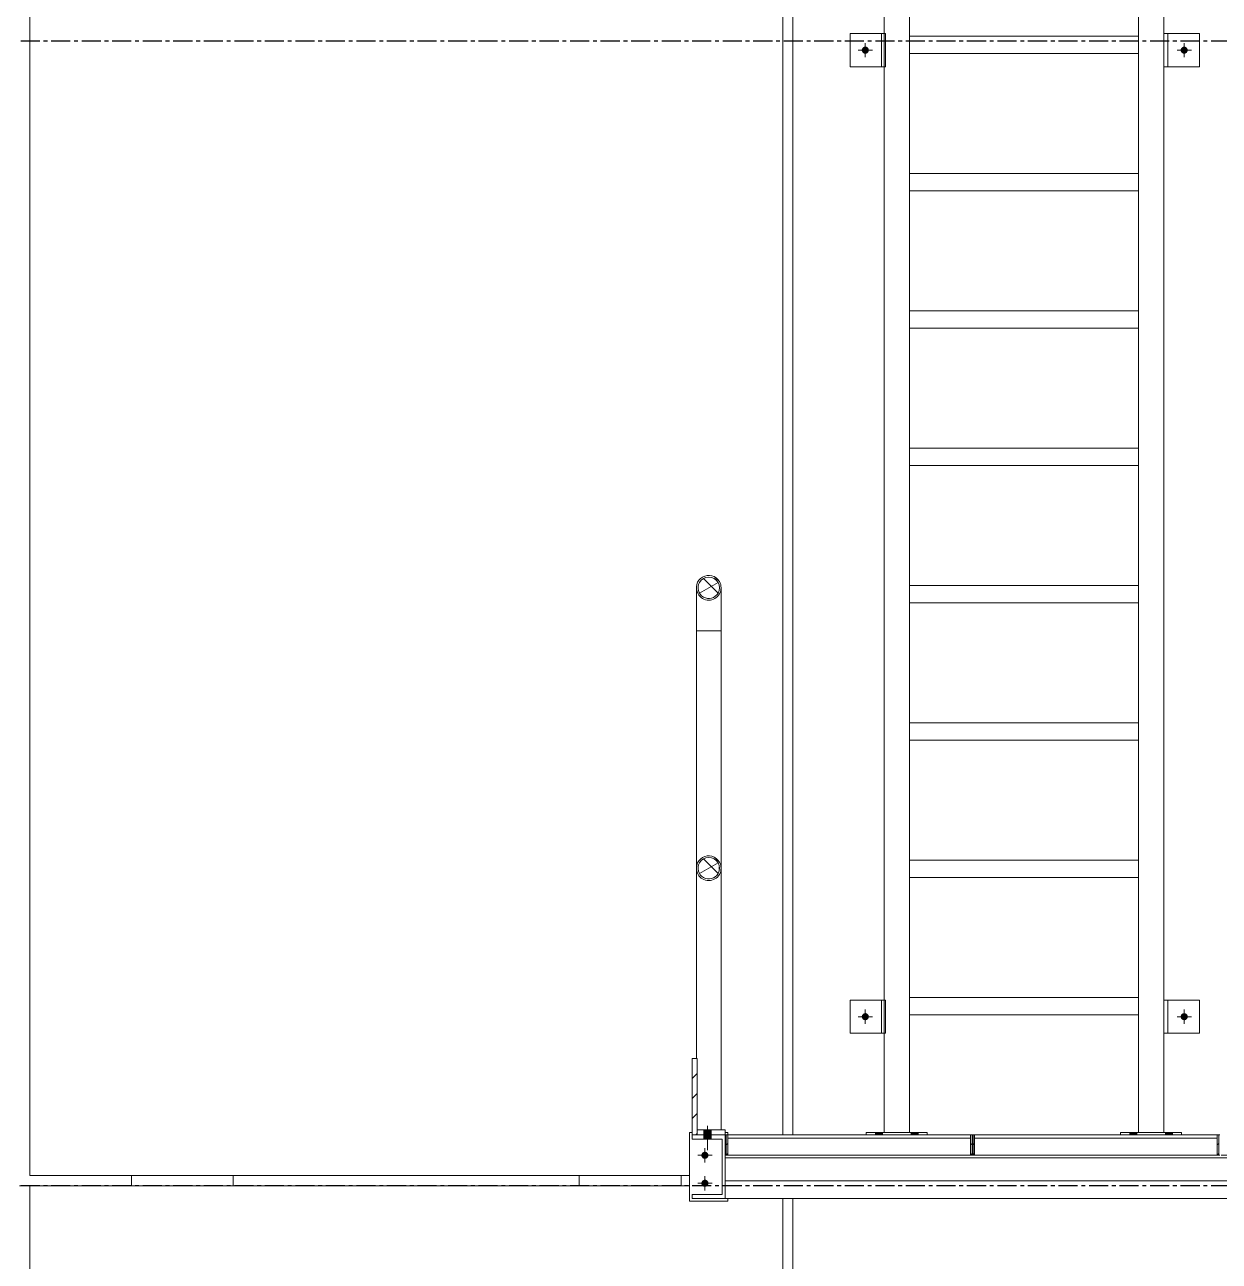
# Model space of a CAD drawing. Header units: millimetres. Extents: x -187664 to 435448, y -313239 to 299894.
# Drawn here: x 105668 to 108016, y -112153 to -109722 of the extents above; entities that cross this region are included whole.
import ezdxf

# ---------------------------------------------------------------- set-up
doc = ezdxf.new("R2010")
doc.units = ezdxf.units.MM
doc.linetypes.add('CENTER', pattern=[2, 1.25, -0.25, 0.25, -0.25])
doc.linetypes.add('XKITLINE00', pattern=[0])
doc.layers.add('000 - EXISTING_BUILDING_MAIN_COLOR_1', color=7, linetype='Continuous')
doc.layers.add('000 - EXISTING_CONCRETE_MAIN_COLOR_1', color=7, linetype='Continuous')
doc.layers.add('Part', color=7, linetype='Continuous', lineweight=0)

# ---------------------------------------------------------------- blocks, each defined once
blk = doc.blocks.new('*A235234')
at = {"layer": '000 - EXISTING_BUILDING_MAIN_COLOR_1', "color": 7, "linetype": 'XKITLINE00', "lineweight": 0}
for p, q in [((792.398102, 32.471708), (792.422102, 32.495708)), ((792.398102, 32.314553), (792.422102, 32.338553))]:
    blk.add_line(p, q, dxfattribs=at)
blk = doc.blocks.new('*A236235')
at = {"layer": '000 - EXISTING_BUILDING_MAIN_COLOR_1', "color": 7, "linetype": 'XKITLINE00', "lineweight": 0}
blk.add_line((791.862123, 32.628862), (791.862123, 32.628862), dxfattribs=at)
blk = doc.blocks.new('*A237236')
at = {"layer": '000 - EXISTING_BUILDING_MAIN_COLOR_1', "color": 7, "linetype": 'XKITLINE00', "lineweight": 0}
for q in [(792.22037, 41.401768), (792.290476, 41.331663)]:
    blk.add_line((792.290476, 41.331663), q, dxfattribs=at)
blk = doc.blocks.new('*A239238')
at = {"layer": '000 - EXISTING_BUILDING_MAIN_COLOR_1', "color": 7, "linetype": 'XKITLINE00', "lineweight": 0}
for q in [(792.22037, 36.990568), (792.290476, 36.920463)]:
    blk.add_line((792.290476, 36.920463), q, dxfattribs=at)
blk = doc.blocks.new('*A240239')
at = {"layer": '000 - EXISTING_BUILDING_MAIN_COLOR_1', "color": 7, "linetype": 'XKITLINE00', "lineweight": 0}
for p, q in [((796.238102, 32.471708), (796.262102, 32.495708)), ((796.238102, 32.314553), (796.262102, 32.338553))]:
    blk.add_line(p, q, dxfattribs=at)
blk = doc.blocks.new('*A241240')
at = {"layer": '000 - EXISTING_BUILDING_MAIN_COLOR_1', "color": 7, "linetype": 'XKITLINE00', "lineweight": 0}
for p, q in [((796.278102, 32.471708), (796.302102, 32.495708)), ((796.278102, 32.314553), (796.302102, 32.338553))]:
    blk.add_line(p, q, dxfattribs=at)
blk = doc.blocks.new('*A242241')
at = {"layer": '000 - EXISTING_BUILDING_MAIN_COLOR_1', "color": 7, "linetype": 'XKITLINE00', "lineweight": 0}
for p, q in [((800.118102, 32.471708), (800.142102, 32.495708)), ((800.118102, 32.314553), (800.142102, 32.338553))]:
    blk.add_line(p, q, dxfattribs=at)
blk = doc.blocks.new('*A244243')
at = {"layer": '000 - EXISTING_BUILDING_MAIN_COLOR_1', "color": 7, "linetype": 'XKITLINE00', "lineweight": 0}
for p, q in [((791.862122, 33.828861), (791.862122, 33.828861)), ((791.942122, 33.594552), (791.862122, 33.514552)), ((791.942122, 33.280243), (791.862122, 33.200243)), ((791.942122, 32.965934), (791.862122, 32.885934)), ((791.942122, 32.651625), (791.919358, 32.628861))]:
    blk.add_line(p, q, dxfattribs=at)
blk = doc.blocks.new('*A26142534')
at = {"layer": '000 - EXISTING_BUILDING_MAIN_COLOR_1', "color": 7, "linetype": 'XKITLINE00', "lineweight": 0}
for p, q in [((792.38212, 32.308862), (792.398102, 32.308862)), ((792.422102, 32.308862), (796.238102, 32.308862)), ((796.262102, 32.308862), (796.278102, 32.308862)), ((796.302102, 32.308862), (800.118102, 32.308862)), ((800.142102, 32.308862), (800.158102, 32.308862)), ((800.182102, 32.308862), (803.998102, 32.308862)), ((804.022102, 32.308862), (804.038102, 32.308862)), ((804.062102, 32.308862), (807.878102, 32.308862)), ((808.006182, 32.308862), (807.902102, 32.308862)), ((808.006182, 31.908862), (808.006182, 32.308862)), ((792.38212, 32.268862), (808.006182, 32.268862)), ((792.38212, 31.908862), (808.006182, 31.908862))]:
    blk.add_line(p, q, dxfattribs=at)
blk = doc.blocks.new('*A26192536')
at = {"layer": '000 - EXISTING_CONCRETE_MAIN_COLOR_1', "color": 7, "linetype": 'XKITLINE00', "lineweight": 0}
blk.add_line((781.286157, 31.828862), (781.446157, 31.828862), dxfattribs=at)
blk = doc.blocks.new('*A26202537')
at = {"layer": '000 - EXISTING_BUILDING_MAIN_COLOR_1', "color": 7, "linetype": 'XKITLINE00', "lineweight": 0}
for p, q in [((795.278581, 32.668862), (795.278581, 68.228857)), ((794.878581, 32.668862), (794.878581, 50.228862))]:
    blk.add_line(p, q, dxfattribs=at)
blk = doc.blocks.new('*A26212538')
at = {"layer": '000 - EXISTING_BUILDING_MAIN_COLOR_1', "color": 7, "linetype": 'XKITLINE00', "lineweight": 0}
for p, q in [((798.878523, 32.668862), (798.878523, 68.228857)), ((799.278523, 32.668862), (799.278523, 68.088464))]:
    blk.add_line(p, q, dxfattribs=at)
blk = doc.blocks.new('*A26222539')
at = {"layer": '000 - EXISTING_BUILDING_MAIN_COLOR_1', "color": 7, "linetype": 'XKITLINE00', "lineweight": 0}
blk.add_line((793.446157, 32.628862), (793.446157, 68.228862), dxfattribs=at)
blk = doc.blocks.new('*A26232540')
at = {"layer": 'Part', "color": 7, "linetype": 'XKITLINE00', "lineweight": 0}
for p, q in [((781.446157, 31.988862), (781.446157, 68.228862)), ((793.286157, 32.628862), (793.286157, 68.228862)), ((791.822123, 31.988862), (781.446157, 31.988862))]:
    blk.add_line(p, q, dxfattribs=at)
blk = doc.blocks.new('*A26272544')
at = {"layer": '000 - EXISTING_BUILDING_MAIN_COLOR_1', "color": 7, "linetype": 'XKITLINE00', "lineweight": 0}
for p, q in [((792.38212, 32.628862), (792.398102, 32.628862)), ((796.262102, 32.628862), (796.278102, 32.628862)), ((800.142102, 32.628862), (800.158102, 32.628862)), ((804.022102, 32.628862), (804.038102, 32.628862)), ((807.902102, 32.628862), (808.022182, 32.628862)), ((808.542182, 32.628862), (809.742341, 32.628862)), ((810.142341, 32.628862), (813.742283, 32.628862)), ((814.142283, 32.628862), (815.342123, 32.628862)), ((792.38212, 31.628862), (808.022182, 31.628862)), ((808.542182, 31.628862), (809.742341, 31.628862)), ((810.142341, 31.628862), (813.742283, 31.628862)), ((814.142283, 31.628862), (815.342123, 31.628862))]:
    blk.add_line(p, q, dxfattribs=at)
blk = doc.blocks.new('*A26582571')
at = {"layer": '000 - EXISTING_BUILDING_MAIN_COLOR_1', "color": 7, "linetype": 'XKITLINE00', "lineweight": 0}
blk.add_line((793.446157, 0.788862), (793.446157, 31.628862), dxfattribs=at)
blk = doc.blocks.new('*A26592572')
at = {"layer": 'Part', "color": 7, "linetype": 'XKITLINE00', "lineweight": 0}
for p, q in [((781.446157, 31.828862), (791.822123, 31.828862)), ((781.446157, 0.788862), (781.446157, 31.828862)), ((793.286157, 0.788862), (793.286157, 31.628862))]:
    blk.add_line(p, q, dxfattribs=at)
blk = doc.blocks.new('*A26802593')
at = {"layer": '000 - EXISTING_BUILDING_MAIN_COLOR_1', "color": 7, "linetype": 'XKITLINE00', "lineweight": 0}
for p, q in [((795.278912, 34.788862), (798.878523, 34.788862)), ((795.278912, 34.516862), (795.278912, 34.788862)), ((798.878523, 34.516862), (795.278912, 34.516862))]:
    blk.add_line(p, q, dxfattribs=at)
blk = doc.blocks.new('*A26812594')
at = {"layer": '000 - EXISTING_BUILDING_MAIN_COLOR_1', "color": 7, "linetype": 'XKITLINE00', "lineweight": 0}
for p, q in [((795.278912, 43.428862), (798.878523, 43.428862)), ((795.278912, 43.156862), (795.278912, 43.428862)), ((798.878523, 43.156862), (795.278912, 43.156862))]:
    blk.add_line(p, q, dxfattribs=at)
blk = doc.blocks.new('*A26822595')
at = {"layer": '000 - EXISTING_BUILDING_MAIN_COLOR_1', "color": 7, "linetype": 'XKITLINE00', "lineweight": 0}
for p, q in [((795.278912, 41.268862), (798.878523, 41.268862)), ((795.278912, 40.996862), (795.278912, 41.268862)), ((798.878523, 40.996862), (795.278912, 40.996862))]:
    blk.add_line(p, q, dxfattribs=at)
blk = doc.blocks.new('*A26832596')
at = {"layer": '000 - EXISTING_BUILDING_MAIN_COLOR_1', "color": 7, "linetype": 'XKITLINE00', "lineweight": 0}
for p, q in [((795.278912, 39.108862), (798.878523, 39.108862)), ((795.278912, 38.836862), (795.278912, 39.108862)), ((798.878523, 38.836862), (795.278912, 38.836862))]:
    blk.add_line(p, q, dxfattribs=at)
blk = doc.blocks.new('*A26842597')
at = {"layer": '000 - EXISTING_BUILDING_MAIN_COLOR_1', "color": 7, "linetype": 'XKITLINE00', "lineweight": 0}
for p, q in [((795.278912, 36.948862), (798.878523, 36.948862)), ((795.278912, 36.676862), (795.278912, 36.948862)), ((798.878523, 36.676862), (795.278912, 36.676862))]:
    blk.add_line(p, q, dxfattribs=at)
blk = doc.blocks.new('*A26852598')
at = {"layer": '000 - EXISTING_BUILDING_MAIN_COLOR_1'}
blk.add_hatch(color=7, dxfattribs=at).paths.add_polyline_path([(794.573, 49.634), (794.563, 49.637), (794.553, 49.642), (794.545, 49.649), (794.538, 49.658), (794.532, 49.667), (794.529, 49.678), (794.528, 49.689), (794.529, 49.7), (794.532, 49.71), (794.538, 49.72), (794.545, 49.728), (794.553, 49.735), (794.563, 49.741), (794.573, 49.744), (794.584, 49.745), (794.595, 49.744), (794.606, 49.741), (794.615, 49.735), (794.624, 49.728), (794.631, 49.72), (794.636, 49.71), (794.639, 49.7), (794.64, 49.689), (794.639, 49.678), (794.636, 49.667), (794.631, 49.658), (794.624, 49.649), (794.615, 49.642), (794.606, 49.637), (794.595, 49.634), (794.584, 49.633)], flags=17)
at = {"layer": '000 - EXISTING_BUILDING_MAIN_COLOR_1', "color": 7, "linetype": 'XKITLINE00', "lineweight": 0}
for p, q in [((794.584, 49.577), (794.584, 49.801)), ((794.696, 49.689), (794.472, 49.689))]:
    blk.add_line(p, q, dxfattribs=at)
blk = doc.blocks.new('*A26862599')
at = {"layer": '000 - EXISTING_BUILDING_MAIN_COLOR_1'}
blk.add_hatch(color=7, dxfattribs=at).paths.add_polyline_path([(799.609, 49.744), (799.62, 49.741), (799.63, 49.735), (799.638, 49.728), (799.645, 49.72), (799.65, 49.71), (799.653, 49.7), (799.655, 49.689), (799.653, 49.678), (799.65, 49.667), (799.645, 49.658), (799.638, 49.649), (799.63, 49.642), (799.62, 49.637), (799.609, 49.634), (799.599, 49.633), (799.588, 49.634), (799.577, 49.637), (799.567, 49.642), (799.559, 49.649), (799.552, 49.658), (799.547, 49.667), (799.544, 49.678), (799.543, 49.689), (799.544, 49.7), (799.547, 49.71), (799.552, 49.72), (799.559, 49.728), (799.567, 49.735), (799.577, 49.741), (799.588, 49.744), (799.599, 49.745)], flags=17)
at = {"layer": '000 - EXISTING_BUILDING_MAIN_COLOR_1', "color": 7, "linetype": 'XKITLINE00', "lineweight": 0}
for p, q in [((799.599, 49.577), (799.599, 49.801)), ((799.487, 49.689), (799.711, 49.689))]:
    blk.add_line(p, q, dxfattribs=at)
blk = doc.blocks.new('*A26872600')
at = {"layer": '000 - EXISTING_BUILDING_MAIN_COLOR_1', "color": 7, "linetype": 'XKITLINE00', "lineweight": 0}
for p, q in [((794.904181, 49.948862), (794.344181, 49.948862)), ((794.344181, 49.948862), (794.344181, 49.428862)), ((794.840181, 49.428862), (794.840181, 49.948862)), ((794.904181, 49.428862), (794.904181, 49.948862)), ((794.344181, 49.428862), (794.904181, 49.428862))]:
    blk.add_line(p, q, dxfattribs=at)
blk = doc.blocks.new('*A26882601')
at = {"layer": '000 - EXISTING_BUILDING_MAIN_COLOR_1', "color": 7, "linetype": 'XKITLINE00', "lineweight": 0}
for p, q in [((799.278523, 49.948862), (799.838523, 49.948862)), ((799.278523, 49.428862), (799.278523, 49.948862)), ((799.342523, 49.428862), (799.342523, 49.948862)), ((799.838523, 49.948862), (799.838523, 49.428862)), ((799.278523, 49.428862), (799.838523, 49.428862))]:
    blk.add_line(p, q, dxfattribs=at)
blk = doc.blocks.new('*A26912604')
at = {"layer": '000 - EXISTING_BUILDING_MAIN_COLOR_1', "color": 7, "linetype": 'XKITLINE00', "lineweight": 0}
for p, q in [((795.278912, 49.908862), (798.878523, 49.908862)), ((795.278912, 49.636862), (795.278912, 49.908862)), ((798.878523, 49.636862), (795.278912, 49.636862))]:
    blk.add_line(p, q, dxfattribs=at)
blk = doc.blocks.new('*A26922605')
at = {"layer": '000 - EXISTING_BUILDING_MAIN_COLOR_1', "color": 7, "linetype": 'XKITLINE00', "lineweight": 0}
for p, q in [((795.278912, 47.748862), (798.878523, 47.748862)), ((795.278912, 47.476862), (795.278912, 47.748862)), ((798.878523, 47.476862), (795.278912, 47.476862))]:
    blk.add_line(p, q, dxfattribs=at)
blk = doc.blocks.new('*A26932606')
at = {"layer": '000 - EXISTING_BUILDING_MAIN_COLOR_1', "color": 7, "linetype": 'XKITLINE00', "lineweight": 0}
for p, q in [((795.278912, 45.588862), (798.878523, 45.588862)), ((795.278912, 45.316862), (795.278912, 45.588862)), ((798.878523, 45.316862), (795.278912, 45.316862))]:
    blk.add_line(p, q, dxfattribs=at)
blk = doc.blocks.new('*A27012612')
at = {"layer": '000 - EXISTING_BUILDING_MAIN_COLOR_1', "color": 7, "linetype": 'XKITLINE00', "lineweight": 0}
for p, q in [((792.422102, 32.628862), (792.398102, 32.628862)), ((792.398102, 32.628862), (792.398102, 32.308862)), ((792.422102, 32.308862), (792.422102, 32.628862)), ((792.398102, 32.308862), (792.422102, 32.308862))]:
    blk.add_line(p, q, dxfattribs=at)
blk = doc.blocks.new('*A27022613')
at = {"layer": '000 - EXISTING_BUILDING_MAIN_COLOR_1', "color": 7, "linetype": 'XKITLINE00', "lineweight": 0}
for p, q in [((792.382123, 32.628862), (791.862123, 32.628862)), ((791.862123, 32.628862), (791.862123, 32.564862)), ((791.862123, 32.564862), (792.334123, 32.564862)), ((792.334123, 32.564862), (792.334123, 31.692862)), ((792.382123, 31.628862), (792.382123, 32.628862)), ((792.334123, 31.692862), (791.862123, 31.692862)), ((791.862123, 31.692862), (791.862123, 31.628862)), ((791.862123, 31.628862), (792.382123, 31.628862))]:
    blk.add_line(p, q, dxfattribs=at)
blk = doc.blocks.new('*A27032614')
at = {"layer": '000 - EXISTING_BUILDING_MAIN_COLOR_1', "color": 7, "linetype": 'XKITLINE00', "lineweight": 0}
for p, q in [((791.975935, 41.150063), (792.268305, 41.318863)), ((792.03772, 41.380648), (792.268305, 41.150063))]:
    blk.add_line(p, q, dxfattribs=at)
for radius, start, end in [(0.1944, 30, 210), (0.1688, 150, 330), (0.1944, 210, 30), (0.1688, 330, 150)]:
    blk.add_arc((792.12212, 41.234463), radius, start, end, dxfattribs=at)
blk = doc.blocks.new('*A27062617')
at = {"layer": 'Part', "color": 7, "linetype": 'XKITLINE00', "lineweight": 0}
for p, q in [((783.046157, 31.828862), (783.046157, 31.988862)), ((784.646157, 31.828862), (784.646157, 31.988862))]:
    blk.add_line(p, q, dxfattribs=at)
blk = doc.blocks.new('*A27082619')
at = {"layer": '000 - EXISTING_BUILDING_MAIN_COLOR_1', "color": 7, "linetype": 'XKITLINE00', "lineweight": 0}
for p, q in [((791.92772, 33.828861), (791.92772, 40.554499)), ((792.31652, 40.554499), (791.92772, 40.554499)), ((792.31652, 32.708862), (792.31652, 40.554499)), ((791.956685, 36.834159), (791.956063, 36.827017)), ((791.956063, 36.827017), (791.956063, 36.819508)), ((791.956063, 36.819508), (791.956685, 36.812367)), ((791.957868, 36.840233), (791.956685, 36.834159)), ((791.956685, 36.812367), (791.957868, 36.806292)), ((792.287556, 36.834159), (792.286373, 36.840233)), ((792.286373, 36.806292), (792.287556, 36.812367)), ((792.288177, 36.827017), (792.287556, 36.834159)), ((792.287556, 36.812367), (792.288177, 36.819508)), ((792.288177, 36.819508), (792.288177, 36.827017))]:
    blk.add_line(p, q, dxfattribs=at)
blk = doc.blocks.new('*A27092620')
at = {"layer": '000 - EXISTING_BUILDING_MAIN_COLOR_1'}
blk.add_hatch(color=7, dxfattribs=at).paths.add_polyline_path([(794.573, 34.434), (794.563, 34.437), (794.553, 34.442), (794.545, 34.449), (794.538, 34.458), (794.532, 34.467), (794.529, 34.478), (794.528, 34.489), (794.529, 34.5), (794.532, 34.51), (794.538, 34.52), (794.545, 34.528), (794.553, 34.535), (794.563, 34.541), (794.573, 34.544), (794.584, 34.545), (794.595, 34.544), (794.606, 34.541), (794.615, 34.535), (794.624, 34.528), (794.631, 34.52), (794.636, 34.51), (794.639, 34.5), (794.64, 34.489), (794.639, 34.478), (794.636, 34.467), (794.631, 34.458), (794.624, 34.449), (794.615, 34.442), (794.606, 34.437), (794.595, 34.434), (794.584, 34.433)], flags=17)
at = {"layer": '000 - EXISTING_BUILDING_MAIN_COLOR_1', "color": 7, "linetype": 'XKITLINE00', "lineweight": 0}
for p, q in [((794.696, 34.489), (794.472, 34.489)), ((794.584, 34.377), (794.584, 34.601))]:
    blk.add_line(p, q, dxfattribs=at)
blk = doc.blocks.new('*A27102621')
at = {"layer": '000 - EXISTING_BUILDING_MAIN_COLOR_1'}
for points in [[(794.743, 32.629), (794.743, 32.669), (794.855, 32.669), (794.855, 32.629)], [(794.743, 32.629), (794.743, 32.669), (794.855, 32.669), (794.855, 32.629)], [(795.303, 32.629), (795.303, 32.669), (795.415, 32.669), (795.415, 32.629)], [(795.303, 32.629), (795.303, 32.669), (795.415, 32.669), (795.415, 32.629)]]:
    blk.add_hatch(color=7, dxfattribs=at).paths.add_polyline_path(points, flags=17)
at = {"layer": '000 - EXISTING_BUILDING_MAIN_COLOR_1', "color": 7, "linetype": 'XKITLINE00', "lineweight": 0}
for p, q in [((794.743, 32.669), (794.743, 32.629)), ((794.743, 32.669), (794.743, 32.629)), ((794.799, 32.669), (794.799, 32.629)), ((794.799, 32.669), (794.799, 32.629)), ((794.855, 32.669), (794.855, 32.629)), ((794.855, 32.669), (794.855, 32.629)), ((795.303, 32.669), (795.303, 32.629)), ((795.303, 32.669), (795.303, 32.629)), ((795.359, 32.669), (795.359, 32.629)), ((795.359, 32.669), (795.359, 32.629)), ((795.415, 32.669), (795.415, 32.629)), ((795.415, 32.669), (795.415, 32.629))]:
    blk.add_line(p, q, dxfattribs=at)
blk = doc.blocks.new('*A27112622')
at = {"layer": '000 - EXISTING_BUILDING_MAIN_COLOR_1', "color": 7, "linetype": 'XKITLINE00', "lineweight": 0}
for p, q in [((794.904181, 34.748862), (794.344181, 34.748862)), ((794.344181, 34.748862), (794.344181, 34.228862)), ((794.840181, 34.228862), (794.840181, 34.748862)), ((794.904181, 34.228862), (794.904181, 34.748862)), ((794.344181, 34.228862), (794.904181, 34.228862))]:
    blk.add_line(p, q, dxfattribs=at)
blk = doc.blocks.new('*A27122623')
at = {"layer": '000 - EXISTING_BUILDING_MAIN_COLOR_1', "color": 7, "linetype": 'XKITLINE00', "lineweight": 0}
for p, q in [((794.598752, 32.628862), (794.598752, 32.668862)), ((795.558752, 32.668862), (794.598752, 32.668862)), ((795.558752, 32.628862), (795.558752, 32.668862))]:
    blk.add_line(p, q, dxfattribs=at)
blk = doc.blocks.new('*A27132624')
at = {"layer": '000 - EXISTING_BUILDING_MAIN_COLOR_1', "color": 7, "linetype": 'XKITLINE00', "lineweight": 0}
for p, q in [((791.94212, 32.708862), (792.38212, 32.708862)), ((792.38212, 32.708862), (792.38212, 32.628862))]:
    blk.add_line(p, q, dxfattribs=at)
blk = doc.blocks.new('*A27142625')
at = {"layer": '000 - EXISTING_BUILDING_MAIN_COLOR_1', "color": 7, "linetype": 'XKITLINE00', "lineweight": 0}
for p, q in [((790.086157, 31.828862), (790.086157, 31.988862)), ((791.686157, 31.828862), (791.686157, 31.988862))]:
    blk.add_line(p, q, dxfattribs=at)
blk = doc.blocks.new('*A27152626')
at = {"layer": '000 - EXISTING_BUILDING_MAIN_COLOR_1', "color": 7, "linetype": 'XKITLINE00', "lineweight": 0}
for p, q in [((798.598512, 32.668862), (799.558512, 32.668862)), ((798.598512, 32.628862), (798.598512, 32.668862)), ((799.558512, 32.668862), (799.558512, 32.628862))]:
    blk.add_line(p, q, dxfattribs=at)
blk = doc.blocks.new('*A27162627')
at = {"layer": '000 - EXISTING_BUILDING_MAIN_COLOR_1'}
blk.add_hatch(color=7, dxfattribs=at).paths.add_polyline_path([(799.609, 34.544), (799.62, 34.541), (799.63, 34.535), (799.638, 34.528), (799.645, 34.52), (799.65, 34.51), (799.653, 34.5), (799.655, 34.489), (799.653, 34.478), (799.65, 34.467), (799.645, 34.458), (799.638, 34.449), (799.63, 34.442), (799.62, 34.437), (799.609, 34.434), (799.599, 34.433), (799.588, 34.434), (799.577, 34.437), (799.567, 34.442), (799.559, 34.449), (799.552, 34.458), (799.547, 34.467), (799.544, 34.478), (799.543, 34.489), (799.544, 34.5), (799.547, 34.51), (799.552, 34.52), (799.559, 34.528), (799.567, 34.535), (799.577, 34.541), (799.588, 34.544), (799.599, 34.545)], flags=17)
at = {"layer": '000 - EXISTING_BUILDING_MAIN_COLOR_1', "color": 7, "linetype": 'XKITLINE00', "lineweight": 0}
for p, q in [((799.487, 34.489), (799.711, 34.489)), ((799.599, 34.377), (799.599, 34.601))]:
    blk.add_line(p, q, dxfattribs=at)
blk = doc.blocks.new('*A27172628')
at = {"layer": '000 - EXISTING_BUILDING_MAIN_COLOR_1'}
for points in [[(798.743, 32.629), (798.743, 32.669), (798.855, 32.669), (798.855, 32.629)], [(798.743, 32.629), (798.743, 32.669), (798.855, 32.669), (798.855, 32.629)], [(799.303, 32.629), (799.303, 32.669), (799.415, 32.669), (799.415, 32.629)], [(799.303, 32.629), (799.303, 32.669), (799.415, 32.669), (799.415, 32.629)]]:
    blk.add_hatch(color=7, dxfattribs=at).paths.add_polyline_path(points, flags=17)
at = {"layer": '000 - EXISTING_BUILDING_MAIN_COLOR_1', "color": 7, "linetype": 'XKITLINE00', "lineweight": 0}
for p, q in [((798.743, 32.669), (798.743, 32.629)), ((798.743, 32.669), (798.743, 32.629)), ((798.799, 32.669), (798.799, 32.629)), ((798.799, 32.669), (798.799, 32.629)), ((798.855, 32.669), (798.855, 32.629)), ((798.855, 32.669), (798.855, 32.629)), ((799.303, 32.669), (799.303, 32.629)), ((799.303, 32.669), (799.303, 32.629)), ((799.359, 32.669), (799.359, 32.629)), ((799.359, 32.669), (799.359, 32.629)), ((799.415, 32.669), (799.415, 32.629)), ((799.415, 32.669), (799.415, 32.629))]:
    blk.add_line(p, q, dxfattribs=at)
blk = doc.blocks.new('*A27182629')
at = {"layer": '000 - EXISTING_BUILDING_MAIN_COLOR_1', "color": 7, "linetype": 'XKITLINE00', "lineweight": 0}
for p, q in [((799.278523, 34.748862), (799.838523, 34.748862)), ((799.278523, 34.228862), (799.278523, 34.748862)), ((799.342523, 34.228862), (799.342523, 34.748862)), ((799.838523, 34.748862), (799.838523, 34.228862)), ((799.278523, 34.228862), (799.838523, 34.228862))]:
    blk.add_line(p, q, dxfattribs=at)
blk = doc.blocks.new('*A27192630')
at = {"layer": '000 - EXISTING_BUILDING_MAIN_COLOR_1', "color": 7, "linetype": 'XKITLINE00', "lineweight": 0}
for p, q in [((792.03772, 36.969448), (792.268305, 36.738863)), ((791.975935, 36.738863), (792.268305, 36.907663))]:
    blk.add_line(p, q, dxfattribs=at)
for radius, start, end in [(0.1944, 30, 210), (0.1688, 330, 150), (0.1688, 150, 330), (0.1944, 210, 30)]:
    blk.add_arc((792.12212, 36.823263), radius, start, end, dxfattribs=at)
blk = doc.blocks.new('*A27202631')
at = {"layer": '000 - EXISTING_BUILDING_MAIN_COLOR_1', "color": 7, "linetype": 'XKITLINE00', "lineweight": 0}
for p, q in [((791.927752, 41.234345), (791.927752, 40.554463)), ((791.975967, 41.150063), (792.268337, 41.318863)), ((792.316552, 41.234345), (792.316552, 40.554463)), ((792.02492, 40.554463), (791.927752, 40.554463)), ((792.024952, 40.554463), (792.12212, 40.554463)), ((792.122152, 40.554463), (792.316552, 40.554463))]:
    blk.add_line(p, q, dxfattribs=at)
blk = doc.blocks.new('*A27242635')
at = {"layer": '000 - EXISTING_BUILDING_MAIN_COLOR_1', "color": 7, "linetype": 'XKITLINE00', "lineweight": 0}
for p, q in [((796.262102, 32.628862), (796.238102, 32.628862)), ((796.238102, 32.628862), (796.238102, 32.308862)), ((796.262102, 32.308862), (796.262102, 32.628862)), ((796.238102, 32.308862), (796.262102, 32.308862))]:
    blk.add_line(p, q, dxfattribs=at)
blk = doc.blocks.new('*A27252636')
at = {"layer": '000 - EXISTING_BUILDING_MAIN_COLOR_1', "color": 7, "linetype": 'XKITLINE00', "lineweight": 0}
for p, q in [((796.302102, 32.628862), (796.278102, 32.628862)), ((796.278102, 32.628862), (796.278102, 32.308862)), ((796.302102, 32.308862), (796.302102, 32.628862)), ((796.278102, 32.308862), (796.302102, 32.308862))]:
    blk.add_line(p, q, dxfattribs=at)
blk = doc.blocks.new('*A27262637')
at = {"layer": '000 - EXISTING_BUILDING_MAIN_COLOR_1', "color": 7, "linetype": 'XKITLINE00', "lineweight": 0}
for p, q in [((800.142102, 32.628862), (800.118102, 32.628862)), ((800.118102, 32.628862), (800.118102, 32.308862)), ((800.142102, 32.308862), (800.142102, 32.628862)), ((800.118102, 32.308862), (800.142102, 32.308862))]:
    blk.add_line(p, q, dxfattribs=at)
blk = doc.blocks.new('*A27282639')
at = {"layer": '000 - EXISTING_BUILDING_MAIN_COLOR_1', "color": 7, "linetype": 'XKITLINE00', "lineweight": 0}
for p, q in [((791.942122, 33.828861), (791.862122, 33.828861)), ((791.862122, 33.828861), (791.862122, 32.628861)), ((791.942122, 32.628861), (791.942122, 33.828861)), ((791.862122, 32.628861), (791.942122, 32.628861))]:
    blk.add_line(p, q, dxfattribs=at)
blk = doc.blocks.new('*A27292640')
at = {"layer": '000 - EXISTING_BUILDING_MAIN_COLOR_1', "color": 7, "linetype": 'XKITLINE00', "lineweight": 0}
for p, q in [((792.422102, 32.628862), (796.238102, 32.628862)), ((792.422102, 32.580862), (796.238102, 32.580862))]:
    blk.add_line(p, q, dxfattribs=at)
blk = doc.blocks.new('*A27302641')
at = {"layer": '000 - EXISTING_BUILDING_MAIN_COLOR_1', "color": 7, "linetype": 'XKITLINE00', "lineweight": 0}
for p, q in [((791.822123, 32.668872), (791.822123, 31.588872)), ((791.822123, 32.668872), (791.862122, 32.668872)), ((792.38212, 32.668872), (792.422123, 32.668872)), ((792.422123, 32.628862), (792.422123, 32.668872)), ((791.822123, 31.588872), (792.422123, 31.588872)), ((792.422123, 31.588872), (792.422123, 31.628862))]:
    blk.add_line(p, q, dxfattribs=at)
blk = doc.blocks.new('*A27312642')
at = {"layer": '000 - EXISTING_BUILDING_MAIN_COLOR_1'}
for points in [[(792.073, 32.364), (792.084, 32.361), (792.093, 32.355), (792.102, 32.348), (792.109, 32.34), (792.114, 32.33), (792.117, 32.32), (792.118, 32.309), (792.117, 32.298), (792.114, 32.287), (792.109, 32.278), (792.102, 32.269), (792.093, 32.262), (792.084, 32.257), (792.073, 32.254), (792.062, 32.253), (792.051, 32.254), (792.041, 32.257), (792.031, 32.262), (792.023, 32.269), (792.016, 32.278), (792.01, 32.287), (792.007, 32.298), (792.006, 32.309), (792.007, 32.32), (792.01, 32.33), (792.016, 32.34), (792.023, 32.348), (792.031, 32.355), (792.041, 32.361), (792.051, 32.364), (792.062, 32.365)], [(792.073, 31.924), (792.084, 31.921), (792.093, 31.915), (792.102, 31.908), (792.109, 31.9), (792.114, 31.89), (792.117, 31.88), (792.118, 31.869), (792.117, 31.858), (792.114, 31.847), (792.109, 31.838), (792.102, 31.829), (792.093, 31.822), (792.084, 31.817), (792.073, 31.814), (792.062, 31.813), (792.051, 31.814), (792.041, 31.817), (792.031, 31.822), (792.023, 31.829), (792.016, 31.838), (792.01, 31.847), (792.007, 31.858), (792.006, 31.869), (792.007, 31.88), (792.01, 31.89), (792.016, 31.9), (792.023, 31.908), (792.031, 31.915), (792.041, 31.921), (792.051, 31.924), (792.062, 31.925)]]:
    blk.add_hatch(color=7, dxfattribs=at).paths.add_polyline_path(points, flags=17)
at = {"layer": '000 - EXISTING_BUILDING_MAIN_COLOR_1', "color": 7, "linetype": 'XKITLINE00', "lineweight": 0}
for p, q in [((791.95, 32.309), (792.174, 32.309)), ((792.062, 32.421), (792.062, 32.197)), ((792.062, 31.981), (792.062, 31.757)), ((791.95, 31.869), (792.174, 31.869))]:
    blk.add_line(p, q, dxfattribs=at)
blk = doc.blocks.new('*A27322643')
at = {"layer": '000 - EXISTING_BUILDING_MAIN_COLOR_1'}
for points in [[(792.046, 32.629), (792.046, 32.709), (792.158, 32.709), (792.158, 32.629)], [(792.046, 32.629), (792.046, 32.709), (792.158, 32.709), (792.158, 32.629)], [(792.046, 32.565), (792.046, 32.629), (792.158, 32.629), (792.158, 32.565)], [(792.046, 32.565), (792.046, 32.629), (792.158, 32.629), (792.158, 32.565)]]:
    blk.add_hatch(color=7, dxfattribs=at).paths.add_polyline_path(points, flags=17)
at = {"layer": '000 - EXISTING_BUILDING_MAIN_COLOR_1', "color": 7, "linetype": 'XKITLINE00', "lineweight": 0}
for p, q in [((792.046, 32.709), (792.046, 32.629)), ((792.046, 32.709), (792.046, 32.629)), ((792.102, 32.772), (792.102, 32.389)), ((792.102, 32.772), (792.102, 32.389)), ((792.158, 32.709), (792.158, 32.629)), ((792.158, 32.709), (792.158, 32.629)), ((792.046, 32.629), (792.046, 32.565)), ((792.046, 32.629), (792.046, 32.565)), ((792.158, 32.629), (792.158, 32.565)), ((792.158, 32.629), (792.158, 32.565))]:
    blk.add_line(p, q, dxfattribs=at)
blk = doc.blocks.new('*A27332644')
at = {"layer": '000 - EXISTING_BUILDING_MAIN_COLOR_1', "color": 7, "linetype": 'XKITLINE00', "lineweight": 0}
for p, q in [((796.302102, 32.628862), (800.118102, 32.628862)), ((796.302102, 32.580862), (800.118102, 32.580862))]:
    blk.add_line(p, q, dxfattribs=at)

msp = doc.modelspace()

# ---------------------------------------------------------------- linework, layer by layer
at = {"color": 7, "linetype": 'CENTER', "ltscale": 30}
for p, q in [((114157.391, -109754.988), (98724.688, -109754.988)), ((114157.391, -112004.988), (98724.688, -112004.988))]:
    msp.add_line(p, q, dxfattribs=at)

# ---------------------------------------------------------------- block references
at = {"color": 7, "lineweight": 0, "xscale": 125, "yscale": 125, "zscale": 125}
for name in ['*A26202537', '*A26212538', '*A26232540', '*A26222539', '*A26872600', '*A26912604', '*A26882601', '*A26852598', '*A26862599', '*A26922605', '*A26932606', '*A26812594', '*A27032614', '*A27202631', '*A237236', '*A26822595', '*A27082619', '*A26832596', '*A27192630', '*A239238', '*A26842597', '*A27112622', '*A26802593', '*A27182629', '*A27092620', '*A27162627', '*A244243', '*A27282639', '*A27322643', '*A27302641', '*A236235', '*A27022613', '*A27132624', '*A26272544', '*A27012612', '*A27292640', '*A27122623', '*A27102621', '*A27242635', '*A27252636', '*A27332644', '*A27152626', '*A27172628', '*A27262637', '*A27312642', '*A235234', '*A240239', '*A241240', '*A242241', '*A26142534', '*A27062617', '*A27142625', '*A26192536', '*A26592572', '*A26582571']:
    msp.add_blockref(name, (7997.111, -115983.596), dxfattribs=at)

doc.saveas('drawing.dxf')
